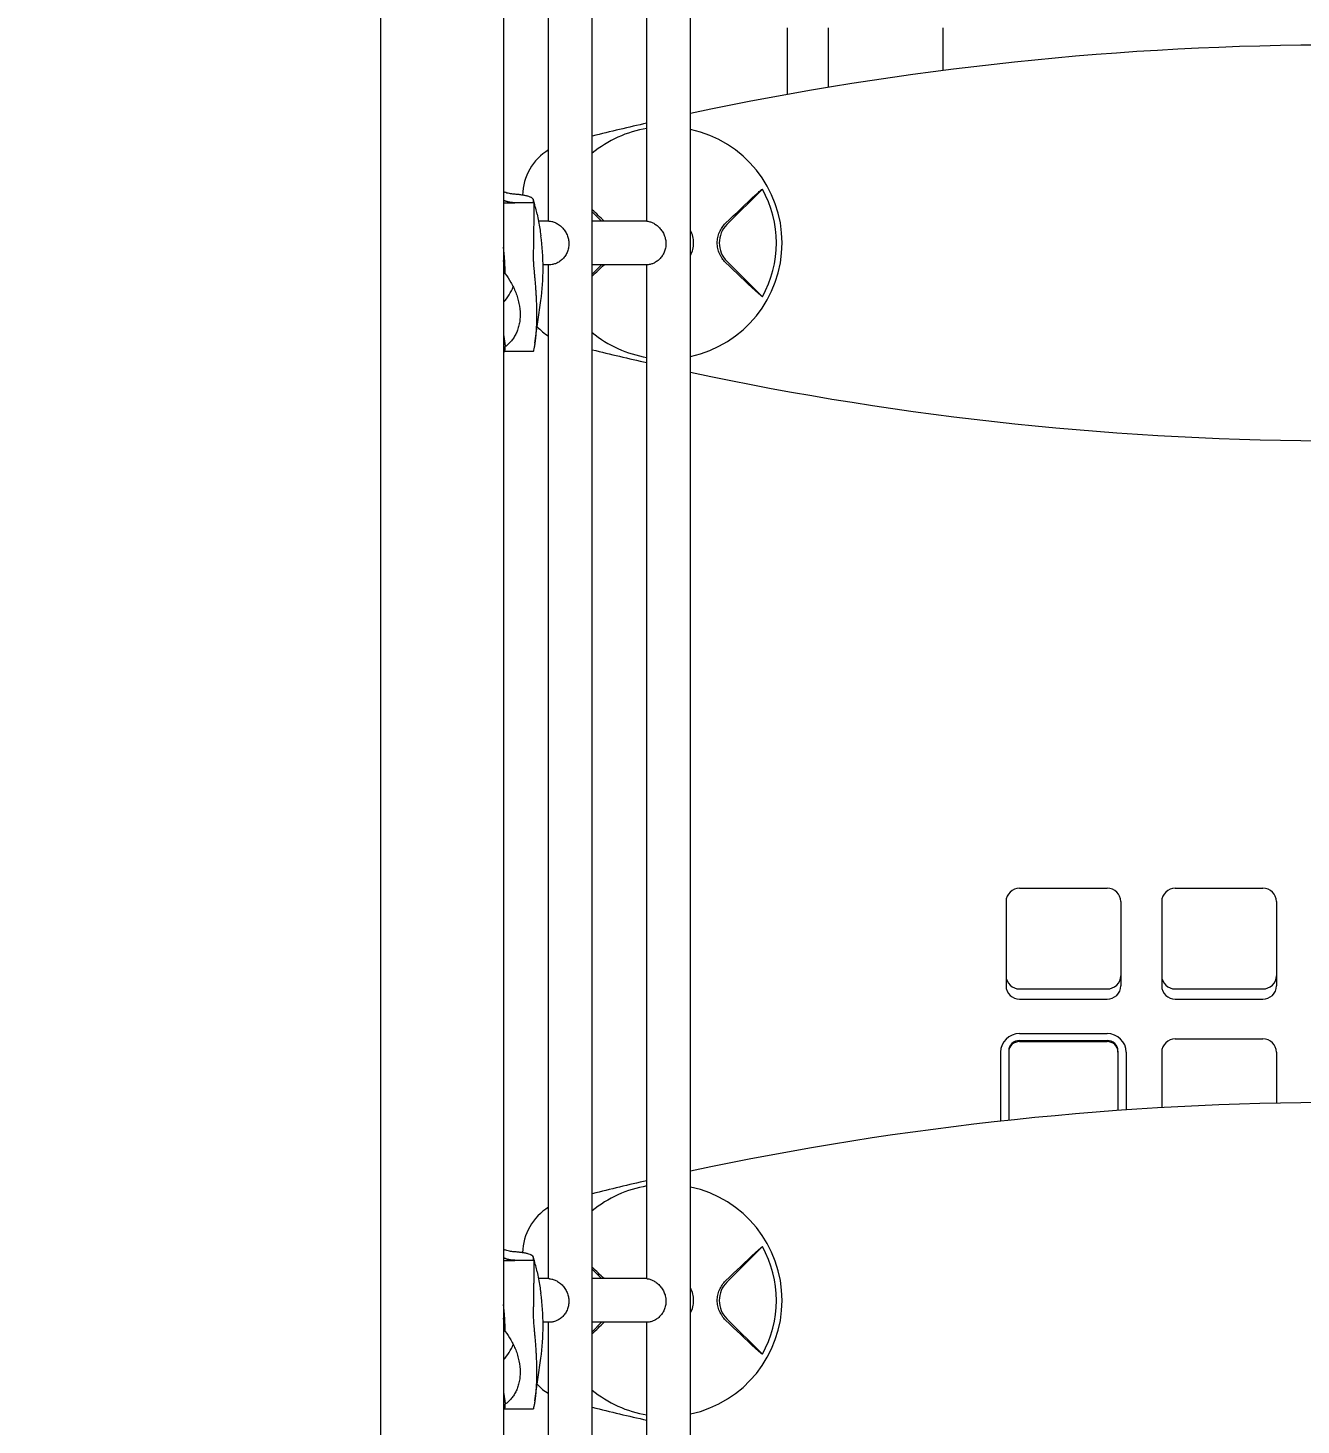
# Model space of a CAD drawing. Extents: x -6675 to 8473, y -8565 to 9458.
# Drawn here: x 719 to 1185, y -767 to -255 of the extents above; entities that cross this region are included whole.
import ezdxf

# ---------------------------------------------------------------- set-up
doc = ezdxf.new("R2010")
doc.units = 0
doc.header["$LTSCALE"] = 5
doc.header["$PDMODE"] = 33
doc.header["$PDSIZE"] = 20
doc.layers.get('0').update_dxf_attribs({"linetype": 'CONTINUOUS'})
doc.layers.get('Defpoints').update_dxf_attribs({"linetype": 'CONTINUOUS'})
doc.layers.add('Lg_dim', color=7, linetype='CONTINUOUS')
doc.layers.add('Lg_prod', color=40, linetype='CONTINUOUS')
doc.styles.add('LG1', font='arial.ttf', dxfattribs={"height": 185})
doc.dimstyles.new('LG_DIM', dxfattribs={"dimtxt": 185, "dimasz": 120, "dimexe": 50, "dimexo": 1, "dimgap": 50, "dimtad": 0, "dimtih": 1, "dimtoh": 1, "dimdec": 0, "dimrnd": 10, "dimdsep": 46, "dimtxsty": 'LG1', "dimcen": 2.5, "dimclrt": 4, "dimadec": 4, "dimazin": 0, "dimtfac": 1, "dimtdec": 1, "dimtmove": 0, "dimatfit": 3, "dimfxl": 1, "dimtolj": 1, "dimtzin": 0, "dimarcsym": 0})

# ---------------------------------------------------------------- blocks, each defined once
blk = doc.blocks.new('*D4')
at = {"layer": 'Defpoints', "color": 0, "transparency": 16777216}
for p in [(7074.4, -285.09), (-5530, -747.5), (7074.4, -7182.74)]:
    blk.add_point(p, dxfattribs=at)
at = {"layer": 'Lg_dim', "color": 0, "lineweight": -2, "transparency": 16777216}
for p, q in [((7074.4, -286.09), (7074.4, -7232.74)), ((-5530, -748.5), (-5530, -7232.74)), ((-5410, -7182.74), (134.08, -7182.74)), ((6954.4, -7182.74), (1410.33, -7182.74))]:
    blk.add_line(p, q, dxfattribs=at)
at = {"layer": 'Lg_dim', "color": 0, "transparency": 16777216}
for points in [[(-5410, -7162.74), (-5410, -7202.74), (-5530, -7182.74)], [(6954.4, -7162.74), (6954.4, -7202.74), (7074.4, -7182.74)]]:
    blk.add_solid(points, dxfattribs=at)
at = {"layer": 'Lg_dim', "color": 4, "transparency": 16777216, "char_height": 185, "attachment_point": 5, "style": 'LG1'}
for s, insert in [('\\A1;12600 mm', (772.2, -7038.28)), ('\\A1;[41\'-4{\\H1.000000x;\\S5/8;}"]', (772.2, -7476.53))]:
    blk.add_mtext(s, dxfattribs=dict(at, insert=insert))
blk = doc.blocks.new('*D5')
at = {"layer": 'Defpoints', "color": 0, "transparency": 16777216}
for p in [(3900, 7859.68), (-2500, -5459.68), (7695.79, -5459.68)]:
    blk.add_point(p, dxfattribs=at)
at = {"layer": 'Lg_dim', "color": 0, "lineweight": -2, "transparency": 16777216}
for p, q in [((3901, 7859.68), (7745.79, 7859.68)), ((7695.79, 7739.68), (7695.79, 3779.28)), ((7695.79, -5339.68), (7695.79, 3130.67)), ((-2499, -5459.68), (7745.79, -5459.68))]:
    blk.add_line(p, q, dxfattribs=at)
at = {"layer": 'Lg_dim', "color": 0, "transparency": 16777216}
for points in [[(7675.79, 7739.68), (7715.79, 7739.68), (7695.79, 7859.68)], [(7675.79, -5339.68), (7715.79, -5339.68), (7695.79, -5459.68)]]:
    blk.add_solid(points, dxfattribs=at)
at = {"layer": 'Lg_dim', "color": 4, "transparency": 16777216, "insert": (7695.79, 3454.98), "char_height": 185, "attachment_point": 5, "style": 'LG1'}
blk.add_mtext('\\A1;13320 mm\\P [43\'-8 13/16"]', dxfattribs=at)
blk = doc.blocks.new('*D6')
at = {"layer": 'Defpoints', "color": 0, "transparency": 16777216}
for p in [(3300, 5864.75), (-6041.13, -3464.75), (-3100, -3464.75)]:
    blk.add_point(p, dxfattribs=at)
at = {"layer": 'Lg_dim', "color": 0, "lineweight": -2, "transparency": 16777216}
for p, q in [((3299, 5864.75), (-6091.13, 5864.75)), ((-6041.13, 5744.75), (-6041.13, 2569.99)), ((-6041.13, -3344.75), (-6041.13, 1921.38)), ((-3101, -3464.75), (-6091.13, -3464.75))]:
    blk.add_line(p, q, dxfattribs=at)
at = {"layer": 'Lg_dim', "color": 0, "transparency": 16777216}
for points in [[(-6061.13, 5744.75), (-6021.13, 5744.75), (-6041.13, 5864.75)], [(-6061.13, -3344.75), (-6021.13, -3344.75), (-6041.13, -3464.75)]]:
    blk.add_solid(points, dxfattribs=at)
at = {"layer": 'Lg_dim', "color": 4, "transparency": 16777216, "insert": (-6041.13, 2245.68), "char_height": 185, "attachment_point": 5, "style": 'LG1'}
blk.add_mtext('\\A1;9330 mm\\P [30\'-7 9/16"]', dxfattribs=at)
blk = doc.blocks.new('*D7')
at = {"layer": 'Defpoints', "color": 0, "transparency": 16777216}
for p in [(5382.03, 8873.35), (-4227.53, -147.5), (5382.03, -564.99)]:
    blk.add_point(p, dxfattribs=at)
at = {"layer": 'Lg_dim', "color": 0, "lineweight": -2, "transparency": 16777216}
for p, q in [((-4227.53, -146.5), (-4227.53, 8923.35)), ((5382.03, -563.99), (5382.03, 8923.35)), ((-4107.53, 8873.35), (118.72, 8873.35)), ((5262.03, 8873.35), (1506.78, 8873.35))]:
    blk.add_line(p, q, dxfattribs=at)
at = {"layer": 'Lg_dim', "color": 0, "transparency": 16777216}
for points in [[(-4107.53, 8893.35), (-4107.53, 8853.35), (-4227.53, 8873.35)], [(5262.03, 8893.35), (5262.03, 8853.35), (5382.03, 8873.35)]]:
    blk.add_solid(points, dxfattribs=at)
at = {"layer": 'Lg_dim', "color": 4, "transparency": 16777216, "insert": (812.75, 8873.35), "char_height": 185, "attachment_point": 5, "style": 'LG1'}
blk.add_mtext('\\A1;9610 mm\\P [31\'-6 5/8"]', dxfattribs=at)
blk = doc.blocks.new('*D9')
at = {"color": 0, "lineweight": -2, "transparency": 16777216}
for p, q in [((7074.4, -287.09), (7074.4, -8169.37)), ((-5727.53, -748.5), (-5727.53, -8169.37)), ((-5607.53, -8119.37), (24.08, -8119.37)), ((6954.4, -8119.37), (1322.8, -8119.37))]:
    blk.add_line(p, q, dxfattribs=at)
at = {"color": 0, "transparency": 16777216}
for points in [[(-5607.53, -8099.37), (-5607.53, -8139.37), (-5727.53, -8119.37)], [(6954.4, -8099.37), (6954.4, -8139.37), (7074.4, -8119.37)]]:
    blk.add_solid(points, dxfattribs=at)
at = {"layer": 'Defpoints', "color": 0, "transparency": 16777216}
for p in [(7074.4, -286.09), (-5727.53, -747.5), (7074.4, -8119.37)]:
    blk.add_point(p, dxfattribs=at)
at = {"color": 4, "transparency": 16777216, "char_height": 185, "attachment_point": 5, "style": 'LG1'}
for s, insert in [('\\A1;12800 mm', (673.44, -7974.92)), ('\\A1;[42\'-0 3/8"]', (673.44, -8289.13))]:
    blk.add_mtext(s, dxfattribs=dict(at, insert=insert))

msp = doc.modelspace()

# ---------------------------------------------------------------- linework, layer by layer
at = {"layer": 'Lg_prod', "linetype": 'Continuous', "lineweight": 0}
for p, q in [((848, 783.95), (848, -1473.5)), ((893, 783.95), (893, -1473.5)), ((925.5, -1115.87), (925.5, 450.58)), ((961.5, -1114.25), (961.5, 448.95)), ((909.5, -325.85), (909.5, 45.44)), ((945.5, -325.86), (945.5, 45.44)), ((997, -279.49), (997, -255.13)), ((1012, -276.89), (1012, -255.13)), ((1054, -270.7), (1054, -255.13)), ((987.78, -314.14), (974.78, -327.14)), ((893, -319.15), (897.19, -319.15)), ((904.07, -319.15), (897.19, -319.15)), ((909.59, -325.85), (905.81, -325.85)), ((905.81, -325.85), (905.81, -325.85)), ((925.5, -322.42), (928.94, -325.85)), ((945.5, -325.85), (925.5, -325.85)), ((906.47, -329.79), (906.67, -331.21)), ((893.33, -338.91), (893, -335.37)), ((909.97, -341.85), (907.49, -341.85)), ((909.5, -713.15), (909.5, -341.85)), ((928.94, -341.85), (925.5, -345.29)), ((945.66, -341.85), (925.5, -341.85)), ((945.5, -713.16), (945.5, -341.85)), ((974.78, -340.57), (987.78, -353.57)), ((904.47, -370.57), (906.67, -355)), ((893, -372.32), (893.33, -373.47)), ((903.87, -373.61), (893.4, -373.61)), ((1082, -570.15), (1114, -570.15)), ((1139, -570.15), (1171, -570.15)), ((1077, -575), (1077, -605.98)), ((1119, -575), (1119, -605.98)), ((1134, -575), (1134, -605.98)), ((1176, -575), (1176, -605.98)), ((1082, -607.07), (1114, -607.07)), ((1139, -607.07), (1171, -607.07)), ((1082, -610.82), (1114, -610.82)), ((1139, -610.82), (1171, -610.82)), ((1082, -623.41), (1114, -623.41)), ((1082, -625.94), (1114, -625.94)), ((1082, -626.31), (1114, -626.31)), ((1139, -625.34), (1171, -625.34)), ((1075, -630.19), (1075, -655.5)), ((1078, -629.81), (1078, -630.19)), ((1078, -630.19), (1078, -655.17)), ((1118, -629.81), (1118, -630.19)), ((1118, -630.19), (1118, -651.59)), ((1121, -630.19), (1121, -651.38)), ((1134, -630.19), (1134, -650.56)), ((1176, -630.19), (1176, -648.9)), ((987.78, -701.44), (974.78, -714.44)), ((893, -706.45), (897.19, -706.45)), ((904.07, -706.45), (897.19, -706.45)), ((925.5, -709.72), (928.94, -713.15)), ((909.59, -713.15), (905.81, -713.15)), ((905.81, -713.15), (905.81, -713.15)), ((945.5, -713.15), (925.5, -713.15)), ((906.47, -717.09), (906.67, -718.51)), ((893.33, -726.21), (893, -722.66)), ((909.97, -729.15), (907.49, -729.15)), ((909.5, -1100.45), (909.5, -729.15)), ((928.94, -729.15), (925.5, -732.59)), ((945.66, -729.15), (925.5, -729.15)), ((945.5, -1100.45), (945.5, -729.15)), ((974.78, -727.87), (987.78, -740.87)), ((904.47, -757.87), (906.67, -742.3)), ((893, -759.62), (893.33, -760.77)), ((903.87, -760.9), (893.4, -760.9))]:
    msp.add_line(p, q, dxfattribs=at)
for centre, radius, start, end in [((1200, -1406.35), 1145, 90, 102.02257), ((1200, -1406.35), 1145, 102.84244, 103.87108), ((952.5, -333.85), 42.51, 99.4769, 129.4257), ((952.5, -333.85), 42.51, 282.2215, 77.7785), ((920, -316.76), 20, 121.6682, 178.8848), ((952.5, -333.85), 40.42, 330.8025, 29.1975), ((981.5, -333.85), 9.5, 135, 180), ((952.5, -333.85), 10.1, 360, 26.9896), ((952.5, -333.85), 10.1, 333.0104, 360), ((981.5, -333.85), 9.5, 180, 225), ((920, -350.95), 20, 221.5619, 221.5622), ((920, -350.95), 20, 222.7807, 238.3318), ((952.5, -333.85), 42.51, 230.5743, 260.5231), ((1200, 738.65), 1145, 256.12892, 257.15756), ((1200, 738.65), 1145, 257.97743, 282.02257), ((1200, -1793.65), 1145, 90, 102.02257), ((1200, -1793.65), 1145, 102.84244, 103.87108), ((952.5, -721.15), 42.51, 99.4769, 129.4257), ((952.5, -721.15), 42.51, 282.2215, 77.7785), ((920, -704.05), 20, 121.6682, 178.8848), ((952.5, -721.15), 40.42, 330.8025, 29.1975), ((981.5, -721.15), 9.5, 135, 180), ((952.5, -721.15), 10.1, 360, 26.9896), ((952.5, -721.15), 10.1, 333.0104, 360), ((981.5, -721.15), 9.5, 180, 225), ((920, -738.25), 20, 221.5619, 221.5622), ((920, -738.25), 20, 222.7807, 238.3318), ((952.5, -721.15), 42.51, 230.5743, 260.5231), ((1200, 351.35), 1145, 256.12892, 257.15756)]:
    msp.add_arc(centre, radius, start, end, dxfattribs=at)
for centre, major_axis, start_param, end_param in [((816.67, -343.1), (90.83, 0), 0, 0.135663), ((816.67, -343.1), (90.83, 0), 6.147522, 6.283185), ((878.5, -343.1), (19.4, 0), 5.556401, 5.910906), ((1082, -575), (-5, 0), 4.712389, 6.283185), ((1114, -575), (-5, 0), 3.141593, 4.712389), ((1139, -575), (-5, 0), 4.712389, 6.283185), ((1171, -575), (-5, 0), 3.141593, 4.712389), ((1082, -602.23), (-5, 0), 0, 1.570796), ((1114, -602.23), (-5, 0), 1.570796, 3.141593), ((1139, -602.23), (-5, 0), 0, 1.570796), ((1171, -602.23), (-5, 0), 1.570796, 3.141593), ((1082, -605.98), (-5, 0), 0, 1.570796), ((1114, -605.98), (-5, 0), 1.570796, 3.141593), ((1139, -605.98), (-5, 0), 0, 1.570796), ((1171, -605.98), (-5, 0), 1.570796, 3.141593), ((1082, -630.19), (-7, 0), 4.712389, 6.283185), ((1114, -630.19), (-7, 0), 3.141593, 4.712389), ((1082, -629.81), (-4, 0), 4.712389, 6.283185), ((1082, -630.19), (-4, 0), 4.712389, 6.283185), ((1114, -629.81), (-4, 0), 3.141593, 4.712389), ((1114, -630.19), (-4, 0), 3.141593, 4.712389), ((1139, -630.19), (-5, 0), 4.712389, 6.283185), ((1171, -630.19), (-5, 0), 3.141593, 4.712389), ((816.67, -730.4), (90.83, 0), 0, 0.135663), ((816.67, -730.4), (90.83, 0), 6.147522, 6.283185), ((878.5, -730.4), (19.4, 0), 5.556401, 5.910906)]:
    msp.add_ellipse(centre, major_axis=major_axis, ratio=0.968246, start_param=start_param, end_param=end_param, dxfattribs=at)
for points, weights in [([(893, -315.15), (893.13, -315.2), (893.26, -315.25), (893.4, -315.3)], [0.993179669495, 0.995297331129, 0.997570774631, 1]), ([(897.19, -319.15), (895.75, -319.15), (894.33, -318.86), (893, -318.26)], [1, 0.963416741903, 0.942185900966, 0.936307477188]), ([(904.07, -319.15), (904.08, -325.75), (904.02, -332.34), (903.86, -338.91)], [1, 0.99951768639, 0.99951768639, 1]), ([(893.65, -345.16), (893.44, -343.55), (893.22, -341.92), (893, -340.29)], [1, 0.999553768953, 0.999244719996, 0.999072853129]), ([(893.65, -345.16), (893.56, -342.35), (893.45, -340.21), (893.33, -338.91)], [1, 0.973269229067, 0.973269229067, 1]), ([(893, -367.39), (893.22, -368.89), (893.44, -370.37), (893.65, -371.84)], [0.999072853129, 0.999244719996, 0.999553768953, 1]), ([(893.33, -373.47), (893.45, -373.89), (893.56, -373.33), (893.65, -371.84)], [1, 0.973269229067, 0.973269229067, 1]), ([(893, -702.44), (893.13, -702.5), (893.26, -702.55), (893.4, -702.6)], [0.993179669495, 0.995297331129, 0.997570774631, 1]), ([(897.19, -706.45), (895.75, -706.45), (894.33, -706.16), (893, -705.56)], [1, 0.963416741903, 0.942185900966, 0.936307477188]), ([(904.07, -706.45), (904.08, -713.04), (904.02, -719.63), (903.86, -726.21)], [1, 0.99951768639, 0.99951768639, 1]), ([(893.65, -732.46), (893.56, -729.64), (893.45, -727.5), (893.33, -726.21)], [1, 0.973269229067, 0.973269229067, 1]), ([(893.65, -732.46), (893.44, -730.85), (893.22, -729.22), (893, -727.59)], [1, 0.999553768953, 0.999244719996, 0.999072853129]), ([(893, -754.69), (893.22, -756.19), (893.44, -757.67), (893.65, -759.14)], [0.999072853129, 0.999244719996, 0.999553768953, 1]), ([(893.33, -760.77), (893.45, -761.19), (893.56, -760.63), (893.65, -759.14)], [1, 0.973269229067, 0.973269229067, 1])]:
    msp.add_rational_spline(points, weights, degree=3, dxfattribs=at)
for points, knots in [([(896.9, -316.02), (896.32, -315.98), (895.73, -315.9), (894.56, -315.67), (893.97, -315.51), (893.4, -315.3)], [0, 0, 0, 0, 0.001800625, 0.001800625, 0.00360125, 0.00360125, 0.00360125, 0.00360125]), ([(903.93, -318), (903.9, -317.77), (903.71, -317.56), (903.27, -317.29), (903.18, -317.24), (902.96, -317.14), (902.85, -317.09), (902.48, -316.95), (902.2, -316.86), (901.73, -316.72), (901.56, -316.68), (901.21, -316.6), (901.04, -316.56), (900.48, -316.45), (900.08, -316.38), (899.24, -316.25), (898.79, -316.19), (897.87, -316.1), (897.39, -316.05), (896.9, -316.02)], [0, 0, 0, 0, 0.00305771, 0.00305771, 0.00382214, 0.00382214, 0.00458657, 0.00458657, 0.00611543, 0.00611543, 0.00687986, 0.00687986, 0.00764428, 0.00764428, 0.00917314, 0.00917314, 0.010702, 0.010702, 0.01223085, 0.01223085, 0.01223085, 0.01223085]), ([(985.31, -316.28), (985.79, -315.84), (986.24, -315.43), (986.86, -314.89), (987.06, -314.72), (987.44, -314.41), (987.62, -314.27), (987.78, -314.14)], [0.000000486, 0.000000486, 0.000000486, 0.000000486, 0.002114988, 0.002114988, 0.003172238, 0.003172238, 0.004229489, 0.004229489, 0.004229489, 0.004229489]), ([(905.29, -323.31), (905.21, -322.95), (905.13, -322.59), (904.96, -321.87), (904.87, -321.51), (904.69, -320.79), (904.6, -320.43), (904.41, -319.71), (904.31, -319.35), (904.12, -318.64), (904.01, -318.28), (903.91, -317.93)], [0.21130103, 0.21130103, 0.21130103, 0.21130103, 0.22387831, 0.22387831, 0.2364556, 0.2364556, 0.24903289, 0.24903289, 0.26161017, 0.26161017, 0.27407984, 0.27407984, 0.27407984, 0.27407984]), ([(905.29, -323.31), (905.68, -325.09), (906.02, -326.86), (906.35, -329), (906.41, -329.4), (906.46, -329.79)], [0, 0, 0, 0, 5.601948, 5.601948, 6.854199, 6.854199, 6.854199, 6.854199]), ([(909.59, -325.85), (909.65, -325.85), (909.76, -325.86), (910.09, -325.89), (910.36, -325.93), (911.02, -326.08), (911.42, -326.21), (912.05, -326.48), (912.26, -326.59), (912.69, -326.82), (912.92, -326.96), (913.37, -327.26), (913.59, -327.43), (914.03, -327.79), (914.23, -327.99), (914.81, -328.56), (915.16, -328.99), (915.79, -329.92), (916.06, -330.42), (916.5, -331.46), (916.67, -332), (916.87, -332.98), (916.92, -333.42), (916.94, -333.85)], [37.511424, 37.511424, 37.511424, 37.511424, 38.850119, 38.850119, 40.731526, 40.731526, 42.612932, 42.612932, 43.436618, 43.436618, 44.260303, 44.260303, 45.083989, 45.083989, 45.907675, 45.907675, 47.542592, 47.542592, 49.177509, 49.177509, 50.812427, 50.812427, 52.137117, 52.137117, 52.137117, 52.137117]), ([(945.5, -325.86), (945.5, -325.86), (945.51, -325.86), (945.57, -325.87), (945.68, -325.88), (946.06, -325.94), (946.31, -326), (946.94, -326.19), (947.31, -326.33), (947.91, -326.62), (948.11, -326.73), (948.51, -326.98), (948.73, -327.12), (949.15, -327.43), (949.36, -327.6), (949.77, -327.96), (949.96, -328.16), (950.49, -328.73), (950.82, -329.15), (951.41, -330.06), (951.66, -330.55), (952.07, -331.55), (952.22, -332.08), (952.41, -333.02), (952.45, -333.44), (952.47, -333.85)], [35.302261, 35.302261, 35.302261, 35.302261, 35.898403, 35.898403, 37.727888, 37.727888, 39.557374, 39.557374, 41.386859, 41.386859, 42.184428, 42.184428, 42.981996, 42.981996, 43.779565, 43.779565, 44.577133, 44.577133, 46.146249, 46.146249, 47.715364, 47.715364, 49.284479, 49.284479, 50.543619, 50.543619, 50.543619, 50.543619]), ([(971.28, -333.85), (971.28, -333.52), (971.3, -333.19), (971.37, -332.52), (971.42, -332.18), (971.62, -331.19), (971.82, -330.56), (972.34, -329.33), (972.67, -328.74), (973.42, -327.64), (973.85, -327.14), (974.32, -326.68)], [0.008164918, 0.008164918, 0.008164918, 0.008164918, 0.009167239, 0.009167239, 0.01016956, 0.01016956, 0.012174201, 0.012174201, 0.014178842, 0.014178842, 0.016183483, 0.016183483, 0.016183483, 0.016183483]), ([(916.94, -333.85), (916.95, -333.96), (916.95, -334.06), (916.95, -334.69), (916.89, -335.23), (916.67, -336.32), (916.49, -336.85), (916.04, -337.87), (915.77, -338.35), (915.14, -339.22), (914.79, -339.61), (914.24, -340.11), (914.04, -340.28), (913.63, -340.59), (913.42, -340.73), (913, -340.99), (912.78, -341.11), (912.37, -341.31), (912.17, -341.39), (911.56, -341.62), (911.15, -341.72), (910.47, -341.84), (910.18, -341.85), (909.97, -341.85)], [-18.027432, -18.027432, -18.027432, -18.027432, -17.717205, -17.717205, -16.073636, -16.073636, -14.430067, -14.430067, -12.786498, -12.786498, -11.142928, -11.142928, -10.304327, -10.304327, -9.465726, -9.465726, -8.627125, -8.627125, -7.788524, -7.788524, -5.841393, -5.841393, -3.958605, -3.958605, -3.958605, -3.958605]), ([(952.47, -333.85), (952.47, -333.96), (952.47, -334.06), (952.47, -334.67), (952.42, -335.2), (952.21, -336.25), (952.06, -336.77), (951.64, -337.75), (951.38, -338.22), (950.8, -339.07), (950.47, -339.45), (949.97, -339.95), (949.78, -340.12), (949.4, -340.44), (949.2, -340.59), (948.8, -340.85), (948.6, -340.97), (948.21, -341.18), (948.03, -341.27), (947.45, -341.52), (947.07, -341.64), (946.4, -341.79), (946.12, -341.83), (945.81, -341.85), (945.72, -341.86), (945.66, -341.86)], [-17.584532, -17.584532, -17.584532, -17.584532, -17.274557, -17.274557, -15.68484, -15.68484, -14.095123, -14.095123, -12.505406, -12.505406, -10.915689, -10.915689, -10.095896, -10.095896, -9.276103, -9.276103, -8.45631, -8.45631, -7.636517, -7.636517, -5.727388, -5.727388, -3.818258, -3.818258, -2.818125, -2.818125, -2.818125, -2.818125]), ([(974.32, -341.03), (973.85, -340.57), (973.42, -340.07), (972.86, -339.25), (972.68, -338.97), (972.36, -338.38), (972.21, -338.08), (971.82, -337.15), (971.62, -336.52), (971.42, -335.53), (971.37, -335.19), (971.3, -334.52), (971.28, -334.19), (971.28, -333.85)], [0.000143327, 0.000143327, 0.000143327, 0.000143327, 0.002148725, 0.002148725, 0.003151424, 0.003151424, 0.004154123, 0.004154123, 0.006159521, 0.006159521, 0.00716222, 0.00716222, 0.008164918, 0.008164918, 0.008164918, 0.008164918]), ([(903.86, -338.91), (903.86, -339.32), (903.87, -339.82), (903.91, -340.68), (903.93, -340.99), (903.97, -341.64), (904, -341.99), (904.09, -343.1), (904.16, -343.89), (904.27, -345.18), (904.31, -345.62), (904.4, -346.54), (904.44, -347.02), (904.57, -348.46), (904.65, -349.46), (904.77, -351.01), (904.81, -351.53), (904.88, -352.6), (904.91, -353.14), (905, -354.75), (905.04, -355.82), (905.09, -357.44), (905.1, -357.98), (905.12, -359.05), (905.13, -359.58), (905.13, -360.1)], [0.0000002, 0.0000002, 0.0000002, 0.0000002, 0.00322872, 0.00322872, 0.00484298, 0.00484298, 0.00645725, 0.00645725, 0.00968577, 0.00968577, 0.01130003, 0.01130003, 0.01291429, 0.01291429, 0.01614282, 0.01614282, 0.01775708, 0.01775708, 0.01937134, 0.01937134, 0.02259987, 0.02259987, 0.02421413, 0.02421413, 0.02582839, 0.02582839, 0.02582839, 0.02582839]), ([(893.65, -345.16), (894.38, -346.14), (895.07, -347.19), (896.04, -348.9), (896.36, -349.48), (896.95, -350.71), (897.22, -351.33), (897.72, -352.61), (897.95, -353.27), (898.35, -354.61), (898.52, -355.3), (898.94, -357.36), (899.09, -358.74), (899.09, -360.1)], [0.0006161, 0.0006161, 0.0006161, 0.0006161, 0.0048042, 0.0048042, 0.00689825, 0.00689825, 0.0089923, 0.0089923, 0.01108635, 0.01108635, 0.0131804, 0.0131804, 0.0173685, 0.0173685, 0.0173685, 0.0173685]), ([(987.78, -353.57), (987.45, -353.31), (987.08, -353), (986.46, -352.46), (986.24, -352.27), (985.78, -351.86), (985.55, -351.65), (985.31, -351.43)], [0.000000242, 0.000000242, 0.000000242, 0.000000242, 0.002114103, 0.002114103, 0.003171033, 0.003171033, 0.004227963, 0.004227963, 0.004227963, 0.004227963]), ([(899.09, -360.1), (899.09, -360.45), (899.08, -360.79), (899.04, -361.46), (899.02, -361.78), (898.91, -362.76), (898.8, -363.38), (898.59, -364.3), (898.51, -364.6), (898.34, -365.18), (898.25, -365.47), (897.94, -366.3), (897.72, -366.83), (897.21, -367.82), (896.94, -368.29), (896.35, -369.17), (896.04, -369.57), (895.4, -370.32), (895.06, -370.66), (894.37, -371.29), (894.01, -371.58), (893.65, -371.84)], [0.0173685, 0.0173685, 0.0173685, 0.0173685, 0.01841269, 0.01841269, 0.01945689, 0.01945689, 0.02154529, 0.02154529, 0.02258948, 0.02258948, 0.02363368, 0.02363368, 0.02572208, 0.02572208, 0.02781047, 0.02781047, 0.02989887, 0.02989887, 0.03198726, 0.03198726, 0.03407566, 0.03407566, 0.03407566, 0.03407566]), ([(905.13, -360.1), (905.13, -361.15), (905.11, -362.16), (905.06, -363.64), (905.04, -364.12), (904.99, -365.06), (904.97, -365.52), (904.88, -366.84), (904.81, -367.66), (904.69, -368.8), (904.65, -369.16), (904.57, -369.85), (904.53, -370.17), (904.4, -371.08), (904.32, -371.6), (904.16, -372.49), (904.09, -372.84), (904, -373.22), (903.97, -373.32), (903.93, -373.48), (903.91, -373.54), (903.89, -373.59), (903.88, -373.61), (903.87, -373.61)], [0.02582839, 0.02582839, 0.02582839, 0.02582839, 0.0290553, 0.0290553, 0.03066876, 0.03066876, 0.03228222, 0.03228222, 0.03550913, 0.03550913, 0.03712259, 0.03712259, 0.03873604, 0.03873604, 0.04196296, 0.04196296, 0.04518987, 0.04518987, 0.04680333, 0.04680333, 0.04841679, 0.04841679, 0.04947519, 0.04947519, 0.04947519, 0.04947519]), ([(896.9, -703.32), (896.32, -703.28), (895.73, -703.2), (894.56, -702.97), (893.97, -702.8), (893.4, -702.6)], [0, 0, 0, 0, 0.001800625, 0.001800625, 0.00360125, 0.00360125, 0.00360125, 0.00360125]), ([(903.93, -705.29), (903.9, -705.07), (903.71, -704.85), (903.27, -704.59), (903.18, -704.54), (902.96, -704.44), (902.85, -704.39), (902.48, -704.25), (902.2, -704.15), (901.73, -704.02), (901.56, -703.98), (901.21, -703.9), (901.04, -703.86), (900.48, -703.74), (900.08, -703.67), (899.24, -703.55), (898.79, -703.49), (897.87, -703.39), (897.39, -703.35), (896.9, -703.32)], [0, 0, 0, 0, 0.00305771, 0.00305771, 0.00382214, 0.00382214, 0.00458657, 0.00458657, 0.00611543, 0.00611543, 0.00687986, 0.00687986, 0.00764428, 0.00764428, 0.00917314, 0.00917314, 0.010702, 0.010702, 0.01223085, 0.01223085, 0.01223085, 0.01223085]), ([(905.29, -710.61), (905.21, -710.25), (905.13, -709.89), (904.96, -709.17), (904.87, -708.8), (904.69, -708.08), (904.6, -707.72), (904.41, -707.01), (904.31, -706.65), (904.12, -705.94), (904.01, -705.58), (903.91, -705.23)], [0.21130103, 0.21130103, 0.21130103, 0.21130103, 0.22387831, 0.22387831, 0.2364556, 0.2364556, 0.24903289, 0.24903289, 0.26161017, 0.26161017, 0.27407984, 0.27407984, 0.27407984, 0.27407984]), ([(985.31, -703.58), (985.79, -703.14), (986.24, -702.73), (986.86, -702.19), (987.06, -702.02), (987.44, -701.71), (987.62, -701.57), (987.78, -701.44)], [0.000000486, 0.000000486, 0.000000486, 0.000000486, 0.002114988, 0.002114988, 0.003172238, 0.003172238, 0.004229489, 0.004229489, 0.004229489, 0.004229489]), ([(905.29, -710.61), (905.68, -712.39), (906.02, -714.16), (906.35, -716.3), (906.41, -716.69), (906.46, -717.08)], [0, 0, 0, 0, 5.601948, 5.601948, 6.854199, 6.854199, 6.854199, 6.854199]), ([(909.59, -713.15), (909.65, -713.15), (909.76, -713.16), (910.09, -713.19), (910.36, -713.22), (911.02, -713.38), (911.42, -713.51), (912.05, -713.78), (912.26, -713.88), (912.69, -714.12), (912.92, -714.26), (913.37, -714.56), (913.59, -714.73), (914.03, -715.09), (914.23, -715.28), (914.81, -715.86), (915.16, -716.29), (915.79, -717.22), (916.06, -717.72), (916.5, -718.76), (916.67, -719.3), (916.87, -720.28), (916.92, -720.72), (916.94, -721.15)], [37.511424, 37.511424, 37.511424, 37.511424, 38.850119, 38.850119, 40.731526, 40.731526, 42.612932, 42.612932, 43.436618, 43.436618, 44.260303, 44.260303, 45.083989, 45.083989, 45.907675, 45.907675, 47.542592, 47.542592, 49.177509, 49.177509, 50.812427, 50.812427, 52.137117, 52.137117, 52.137117, 52.137117]), ([(945.5, -713.16), (945.5, -713.16), (945.51, -713.16), (945.57, -713.17), (945.68, -713.18), (946.06, -713.24), (946.31, -713.29), (946.94, -713.49), (947.31, -713.63), (947.91, -713.92), (948.11, -714.03), (948.51, -714.28), (948.73, -714.42), (949.15, -714.73), (949.36, -714.9), (949.77, -715.26), (949.96, -715.45), (950.49, -716.03), (950.82, -716.45), (951.41, -717.36), (951.66, -717.84), (952.07, -718.85), (952.22, -719.38), (952.41, -720.32), (952.45, -720.74), (952.47, -721.15)], [35.302261, 35.302261, 35.302261, 35.302261, 35.898403, 35.898403, 37.727888, 37.727888, 39.557374, 39.557374, 41.386859, 41.386859, 42.184428, 42.184428, 42.981996, 42.981996, 43.779565, 43.779565, 44.577133, 44.577133, 46.146249, 46.146249, 47.715364, 47.715364, 49.284479, 49.284479, 50.543619, 50.543619, 50.543619, 50.543619]), ([(971.28, -721.15), (971.28, -720.82), (971.3, -720.49), (971.37, -719.82), (971.42, -719.48), (971.62, -718.49), (971.82, -717.85), (972.34, -716.63), (972.67, -716.03), (973.42, -714.94), (973.85, -714.44), (974.32, -713.98)], [0.008164918, 0.008164918, 0.008164918, 0.008164918, 0.009167239, 0.009167239, 0.01016956, 0.01016956, 0.012174201, 0.012174201, 0.014178842, 0.014178842, 0.016183483, 0.016183483, 0.016183483, 0.016183483]), ([(916.94, -721.15), (916.95, -721.25), (916.95, -721.36), (916.95, -721.99), (916.89, -722.53), (916.67, -723.62), (916.49, -724.15), (916.04, -725.16), (915.77, -725.64), (915.14, -726.51), (914.79, -726.9), (914.24, -727.41), (914.04, -727.58), (913.63, -727.89), (913.42, -728.03), (913, -728.29), (912.78, -728.41), (912.37, -728.61), (912.17, -728.69), (911.56, -728.92), (911.15, -729.02), (910.47, -729.14), (910.18, -729.15), (909.97, -729.15)], [-18.027432, -18.027432, -18.027432, -18.027432, -17.717205, -17.717205, -16.073636, -16.073636, -14.430067, -14.430067, -12.786498, -12.786498, -11.142928, -11.142928, -10.304327, -10.304327, -9.465726, -9.465726, -8.627125, -8.627125, -7.788524, -7.788524, -5.841393, -5.841393, -3.958605, -3.958605, -3.958605, -3.958605]), ([(952.47, -721.15), (952.47, -721.25), (952.47, -721.36), (952.47, -721.97), (952.42, -722.5), (952.21, -723.55), (952.06, -724.06), (951.64, -725.05), (951.38, -725.52), (950.8, -726.37), (950.47, -726.75), (949.97, -727.25), (949.78, -727.42), (949.4, -727.74), (949.2, -727.88), (948.8, -728.15), (948.6, -728.27), (948.21, -728.48), (948.03, -728.57), (947.45, -728.82), (947.07, -728.94), (946.4, -729.09), (946.12, -729.13), (945.81, -729.15), (945.72, -729.15), (945.66, -729.15)], [-17.584532, -17.584532, -17.584532, -17.584532, -17.274557, -17.274557, -15.68484, -15.68484, -14.095123, -14.095123, -12.505406, -12.505406, -10.915689, -10.915689, -10.095896, -10.095896, -9.276103, -9.276103, -8.45631, -8.45631, -7.636517, -7.636517, -5.727388, -5.727388, -3.818258, -3.818258, -2.818125, -2.818125, -2.818125, -2.818125]), ([(974.32, -728.33), (973.85, -727.87), (973.42, -727.37), (972.86, -726.55), (972.68, -726.26), (972.36, -725.68), (972.21, -725.37), (971.82, -724.45), (971.62, -723.82), (971.42, -722.83), (971.37, -722.49), (971.3, -721.82), (971.28, -721.49), (971.28, -721.15)], [0.000143327, 0.000143327, 0.000143327, 0.000143327, 0.002148725, 0.002148725, 0.003151424, 0.003151424, 0.004154123, 0.004154123, 0.006159521, 0.006159521, 0.00716222, 0.00716222, 0.008164918, 0.008164918, 0.008164918, 0.008164918]), ([(903.86, -726.21), (903.86, -726.62), (903.87, -727.11), (903.91, -727.98), (903.93, -728.28), (903.97, -728.94), (904, -729.29), (904.09, -730.4), (904.16, -731.19), (904.27, -732.48), (904.31, -732.92), (904.4, -733.84), (904.44, -734.32), (904.57, -735.76), (904.65, -736.76), (904.77, -738.31), (904.81, -738.83), (904.88, -739.9), (904.91, -740.44), (905, -742.05), (905.04, -743.12), (905.09, -744.73), (905.1, -745.27), (905.12, -746.35), (905.13, -746.88), (905.13, -747.4)], [0.0000002, 0.0000002, 0.0000002, 0.0000002, 0.00322872, 0.00322872, 0.00484298, 0.00484298, 0.00645725, 0.00645725, 0.00968577, 0.00968577, 0.01130003, 0.01130003, 0.01291429, 0.01291429, 0.01614282, 0.01614282, 0.01775708, 0.01775708, 0.01937134, 0.01937134, 0.02259987, 0.02259987, 0.02421413, 0.02421413, 0.02582839, 0.02582839, 0.02582839, 0.02582839]), ([(893.65, -732.46), (894.38, -733.44), (895.07, -734.49), (896.04, -736.19), (896.36, -736.78), (896.95, -738.01), (897.22, -738.63), (897.72, -739.91), (897.95, -740.57), (898.35, -741.91), (898.52, -742.6), (898.94, -744.66), (899.09, -746.03), (899.09, -747.4)], [0.0006161, 0.0006161, 0.0006161, 0.0006161, 0.0048042, 0.0048042, 0.00689825, 0.00689825, 0.0089923, 0.0089923, 0.01108635, 0.01108635, 0.0131804, 0.0131804, 0.0173685, 0.0173685, 0.0173685, 0.0173685]), ([(987.78, -740.87), (987.45, -740.61), (987.08, -740.3), (986.46, -739.76), (986.24, -739.57), (985.78, -739.16), (985.55, -738.95), (985.31, -738.73)], [0.000000242, 0.000000242, 0.000000242, 0.000000242, 0.002114103, 0.002114103, 0.003171033, 0.003171033, 0.004227963, 0.004227963, 0.004227963, 0.004227963]), ([(899.09, -747.4), (899.09, -747.74), (899.08, -748.09), (899.04, -748.75), (899.02, -749.08), (898.91, -750.05), (898.8, -750.68), (898.59, -751.6), (898.51, -751.9), (898.34, -752.48), (898.25, -752.77), (897.94, -753.6), (897.72, -754.13), (897.21, -755.12), (896.94, -755.59), (896.35, -756.46), (896.04, -756.87), (895.4, -757.61), (895.06, -757.96), (894.37, -758.59), (894.01, -758.88), (893.65, -759.14)], [0.0173685, 0.0173685, 0.0173685, 0.0173685, 0.01841269, 0.01841269, 0.01945689, 0.01945689, 0.02154529, 0.02154529, 0.02258948, 0.02258948, 0.02363368, 0.02363368, 0.02572208, 0.02572208, 0.02781047, 0.02781047, 0.02989887, 0.02989887, 0.03198726, 0.03198726, 0.03407566, 0.03407566, 0.03407566, 0.03407566]), ([(905.13, -747.4), (905.13, -748.45), (905.11, -749.46), (905.06, -750.93), (905.04, -751.42), (904.99, -752.36), (904.97, -752.81), (904.88, -754.13), (904.81, -754.96), (904.69, -756.1), (904.65, -756.46), (904.57, -757.15), (904.53, -757.47), (904.4, -758.38), (904.32, -758.9), (904.16, -759.79), (904.09, -760.13), (904, -760.52), (903.97, -760.62), (903.93, -760.78), (903.91, -760.84), (903.89, -760.89), (903.88, -760.9), (903.87, -760.9)], [0.02582839, 0.02582839, 0.02582839, 0.02582839, 0.0290553, 0.0290553, 0.03066876, 0.03066876, 0.03228222, 0.03228222, 0.03550913, 0.03550913, 0.03712259, 0.03712259, 0.03873604, 0.03873604, 0.04196296, 0.04196296, 0.04518987, 0.04518987, 0.04680333, 0.04680333, 0.04841679, 0.04841679, 0.04947519, 0.04947519, 0.04947519, 0.04947519])]:
    msp.add_open_spline(points, degree=3, knots=knots, dxfattribs=at)
for points in [[(974.32, -326.68), (978.08, -323.05), (981.74, -319.58), (985.31, -316.28)], [(904.07, -319.15), (904.02, -318.77), (903.97, -318.38), (903.93, -318)], [(929.82, -325.85), (928.37, -324.45), (926.93, -323.08), (925.5, -321.72)], [(906.47, -329.79), (906.47, -329.79), (906.46, -329.79), (906.46, -329.79)], [(925.5, -345.99), (926.93, -344.63), (928.37, -343.26), (929.82, -341.85)], [(985.31, -351.43), (981.74, -348.13), (978.08, -344.66), (974.32, -341.03)], [(904.07, -706.45), (904.02, -706.07), (903.97, -705.68), (903.93, -705.29)], [(974.32, -713.98), (978.08, -710.35), (981.74, -706.88), (985.31, -703.58)], [(929.82, -713.15), (928.37, -711.75), (926.93, -710.38), (925.5, -709.02)], [(906.47, -717.09), (906.47, -717.09), (906.46, -717.09), (906.46, -717.08)], [(925.5, -733.28), (926.93, -731.93), (928.37, -730.55), (929.82, -729.15)], [(985.31, -738.73), (981.74, -735.43), (978.08, -731.96), (974.32, -728.33)]]:
    msp.add_open_spline(points, degree=3, dxfattribs=at)

# ---------------------------------------------------------------- dimensions: what is measured, and where the dimension line sits
dim = msp.add_linear_dim(base=(7074.4, -8119.37), p1=(-5727.53, -747.5), p2=(7074.4, -286.09), dimstyle='LG_DIM', override={"dimpost": ' mm\\X'})
dim.commit()
dim.dimension.update_dxf_attribs({"geometry": '*D9', "text_midpoint": (673.44, -8119.37)})
at = {"layer": 'Lg_dim'}
dim = msp.add_linear_dim(base=(5382.03, 8873.35), p1=(-4227.53, -147.5), p2=(5382.03, -564.99), dimstyle='LG_DIM', override={"dimpost": ' mm\\X'}, dxfattribs=at)
dim.commit()
dim.dimension.update_dxf_attribs({"geometry": '*D7', "text_midpoint": (812.75, 8873.35), "dimtype": 160})
for base, p1, p2, picture, middle in [((7695.79, -5459.68), (3900, 7859.68), (-2500, -5459.68), '*D5', (7695.79, 3454.98)), ((-6041.1293, -3464.7467), (3300, 5864.7467), (-3100, -3464.7467), '*D6', (-6041.1293, 2245.6832))]:
    dim = msp.add_linear_dim(base=base, p1=p1, p2=p2, angle=90, dimstyle='LG_DIM', override={"dimpost": ' mm\\X'}, dxfattribs=at)
    dim.commit()
    dim.dimension.update_dxf_attribs({"geometry": picture, "text_midpoint": middle, "dimtype": 160})
dim = msp.add_linear_dim(base=(7074.4, -7182.74), p1=(-5530, -747.5), p2=(7074.4, -285.09), dimstyle='LG_DIM', override={"dimtxt": 185, "dimasz": 120, "dimexe": 50, "dimexo": 1, "dimgap": 50, "dimtad": 0, "dimtih": 1, "dimtoh": 1, "dimdec": 0, "dimrnd": 10, "dimlunit": 2, "dimpost": ' mm\\X', "dimtxsty": 'LG1', "dimclrt": 4, "dimadec": 4, "dimtdec": 0}, dxfattribs=at)
dim.commit()
dim.dimension.update_dxf_attribs({"geometry": '*D4', "text_midpoint": (772.2, -7182.74)})

doc.saveas('drawing.dxf')
